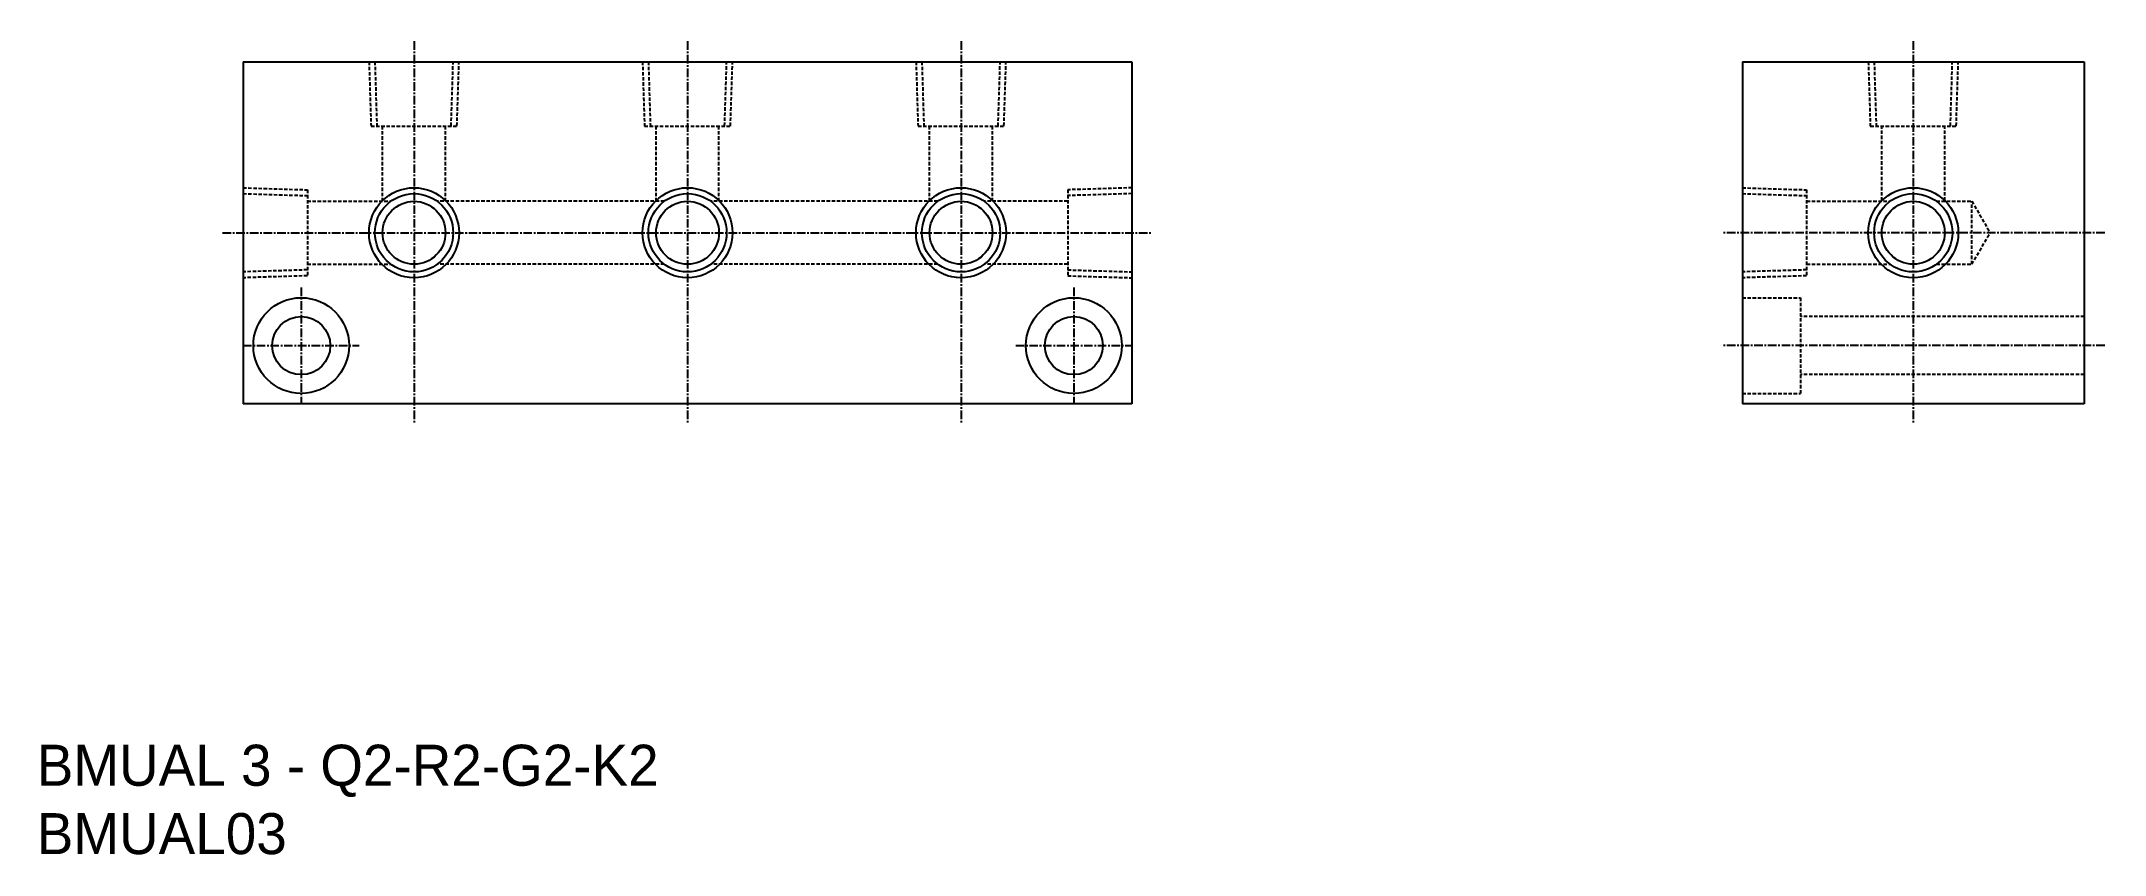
# Model space of a CAD drawing. Extents: x 1437 to 1739, y 416 to 535.
import ezdxf

# ---------------------------------------------------------------- set-up
doc = ezdxf.new("R2010")
doc.units = 0
doc.linetypes.add('CENTER', pattern=[2, 1.25, -0.25, 0.25, -0.25])
doc.linetypes.add('DASHED', pattern=[0.75, 0.5, -0.25])
doc.layers.get('0').update_dxf_attribs({"linetype": 'CONTINUOUS'})
doc.layers.add('CENTER', color=1, linetype='CENTER')

msp = doc.modelspace()

# ---------------------------------------------------------------- linework, layer by layer
at = {"color": 7, "linetype": 'CONTINUOUS'}
for p, q in [((1466.52, 531.72), (1596.52, 531.72)), ((1466.52, 531.72), (1466.52, 481.72)), ((1596.52, 531.72), (1596.52, 481.72)), ((1685.79, 531.72), (1735.79, 531.72)), ((1685.79, 531.72), (1685.79, 481.72)), ((1735.79, 531.72), (1735.79, 481.72)), ((1596.52, 481.72), (1466.52, 481.72)), ((1735.79, 481.72), (1685.79, 481.72))]:
    msp.add_line(p, q, dxfattribs=at)
at = {"color": 3, "linetype": 'DASHED'}
for p, q in [((1484.94, 531.72), (1485.23, 522.32)), ((1485.79, 531.74), (1486.09, 522.32)), ((1496.95, 522.32), (1497.24, 531.74)), ((1497.8, 522.32), (1498.1, 531.72)), ((1524.94, 531.72), (1525.23, 522.32)), ((1525.79, 531.74), (1526.09, 522.32)), ((1536.95, 522.32), (1537.24, 531.74)), ((1537.8, 522.32), (1538.1, 531.72)), ((1564.94, 531.72), (1565.23, 522.32)), ((1565.79, 531.74), (1566.09, 522.32)), ((1576.95, 522.32), (1577.24, 531.74)), ((1577.8, 522.32), (1578.1, 531.72)), ((1704.21, 531.72), (1704.5, 522.32)), ((1705.07, 531.74), (1705.36, 522.32)), ((1716.22, 522.32), (1716.51, 531.74)), ((1717.07, 522.32), (1717.37, 531.72)), ((1485.23, 522.32), (1497.8, 522.32)), ((1486.92, 511.32), (1486.92, 522.32)), ((1496.12, 511.32), (1496.12, 522.32)), ((1525.23, 522.32), (1537.8, 522.32)), ((1526.92, 511.32), (1526.92, 522.32)), ((1536.12, 511.32), (1536.12, 522.32)), ((1565.23, 522.32), (1577.8, 522.32)), ((1566.92, 511.32), (1566.92, 522.32)), ((1576.12, 511.32), (1576.12, 522.32)), ((1704.5, 522.32), (1717.07, 522.32)), ((1706.19, 511.42), (1706.19, 522.32)), ((1715.39, 511.42), (1715.39, 522.32)), ((1466.52, 513.3), (1475.92, 513)), ((1596.52, 513.3), (1587.12, 513)), ((1685.79, 513.3), (1695.19, 513)), ((1466.52, 512.44), (1475.92, 512.15)), ((1475.92, 513), (1475.92, 500.43)), ((1475.92, 511.32), (1488.11, 511.32)), ((1528.11, 511.32), (1494.92, 511.32)), ((1568.11, 511.32), (1534.92, 511.32)), ((1587.12, 511.32), (1574.92, 511.32)), ((1587.12, 513), (1587.12, 500.43)), ((1596.52, 512.44), (1587.12, 512.15)), ((1685.79, 512.44), (1695.19, 512.15)), ((1695.19, 513), (1695.19, 500.43)), ((1695.19, 511.32), (1707.38, 511.32)), ((1714.19, 511.32), (1719.37, 511.32)), ((1719.37, 511.32), (1722.02, 506.72)), ((1719.37, 502.12), (1719.37, 511.32)), ((1719.37, 502.12), (1722.02, 506.72)), ((1475.92, 501.29), (1466.52, 501)), ((1475.92, 502.12), (1488.11, 502.12)), ((1528.11, 502.12), (1494.92, 502.12)), ((1568.11, 502.12), (1534.92, 502.12)), ((1587.12, 502.12), (1574.92, 502.12)), ((1587.12, 501.29), (1596.52, 501)), ((1695.19, 501.29), (1685.79, 501)), ((1695.19, 502.12), (1707.38, 502.12)), ((1714.19, 502.12), (1719.37, 502.12)), ((1475.92, 500.43), (1466.52, 500.14)), ((1587.12, 500.43), (1596.52, 500.14)), ((1695.19, 500.43), (1685.79, 500.14)), ((1685.79, 497.22), (1694.29, 497.22)), ((1694.29, 497.22), (1694.29, 483.22)), ((1735.79, 494.47), (1694.29, 494.47)), ((1735.79, 485.97), (1694.29, 485.97)), ((1685.79, 483.22), (1694.29, 483.22))]:
    msp.add_line(p, q, dxfattribs=at)
at = {"color": 3, "linetype": 'CONTINUOUS'}
for centre in [(1491.52, 506.72), (1531.52, 506.72), (1571.52, 506.72), (1710.79, 506.72)]:
    msp.add_circle(centre, 6.58, dxfattribs=at)
at = {"color": 7, "linetype": 'CONTINUOUS'}
for centre, radius in [((1491.52, 506.72), 5.72), ((1491.52, 506.72), 4.6), ((1531.52, 506.72), 5.72), ((1531.52, 506.72), 4.6), ((1571.52, 506.72), 5.72), ((1571.52, 506.72), 4.6), ((1710.79, 506.72), 5.72), ((1710.79, 506.72), 4.6), ((1475.02, 490.22), 7), ((1588.02, 490.22), 7), ((1475.02, 490.22), 4.25), ((1588.02, 490.22), 4.25)]:
    msp.add_circle(centre, radius, dxfattribs=at)
at = {"layer": 'CENTER', "color": 1, "linetype": 'CENTER'}
for p, q in [((1491.52, 534.72), (1491.52, 478.72)), ((1531.52, 534.72), (1531.52, 478.72)), ((1571.52, 534.72), (1571.52, 478.72)), ((1710.79, 534.72), (1710.79, 478.72)), ((1463.52, 506.72), (1599.52, 506.72)), ((1738.79, 506.72), (1682.79, 506.72)), ((1475.02, 498.72), (1475.02, 481.72)), ((1588.02, 498.72), (1588.02, 481.72)), ((1466.52, 490.22), (1483.52, 490.22)), ((1579.52, 490.22), (1596.52, 490.22)), ((1738.79, 490.22), (1682.79, 490.22))]:
    msp.add_line(p, q, dxfattribs=at)

# ---------------------------------------------------------------- texts
at = {"color": 7, "linetype": 'CONTINUOUS'}
for s, p in [('BMUAL 3 - Q2-R2-G2-K2', (1436.34, 425.86)), ('BMUAL03', (1436.34, 415.86))]:
    msp.add_text(s, height=6, dxfattribs=at).set_placement(p)

doc.saveas('drawing.dxf')
